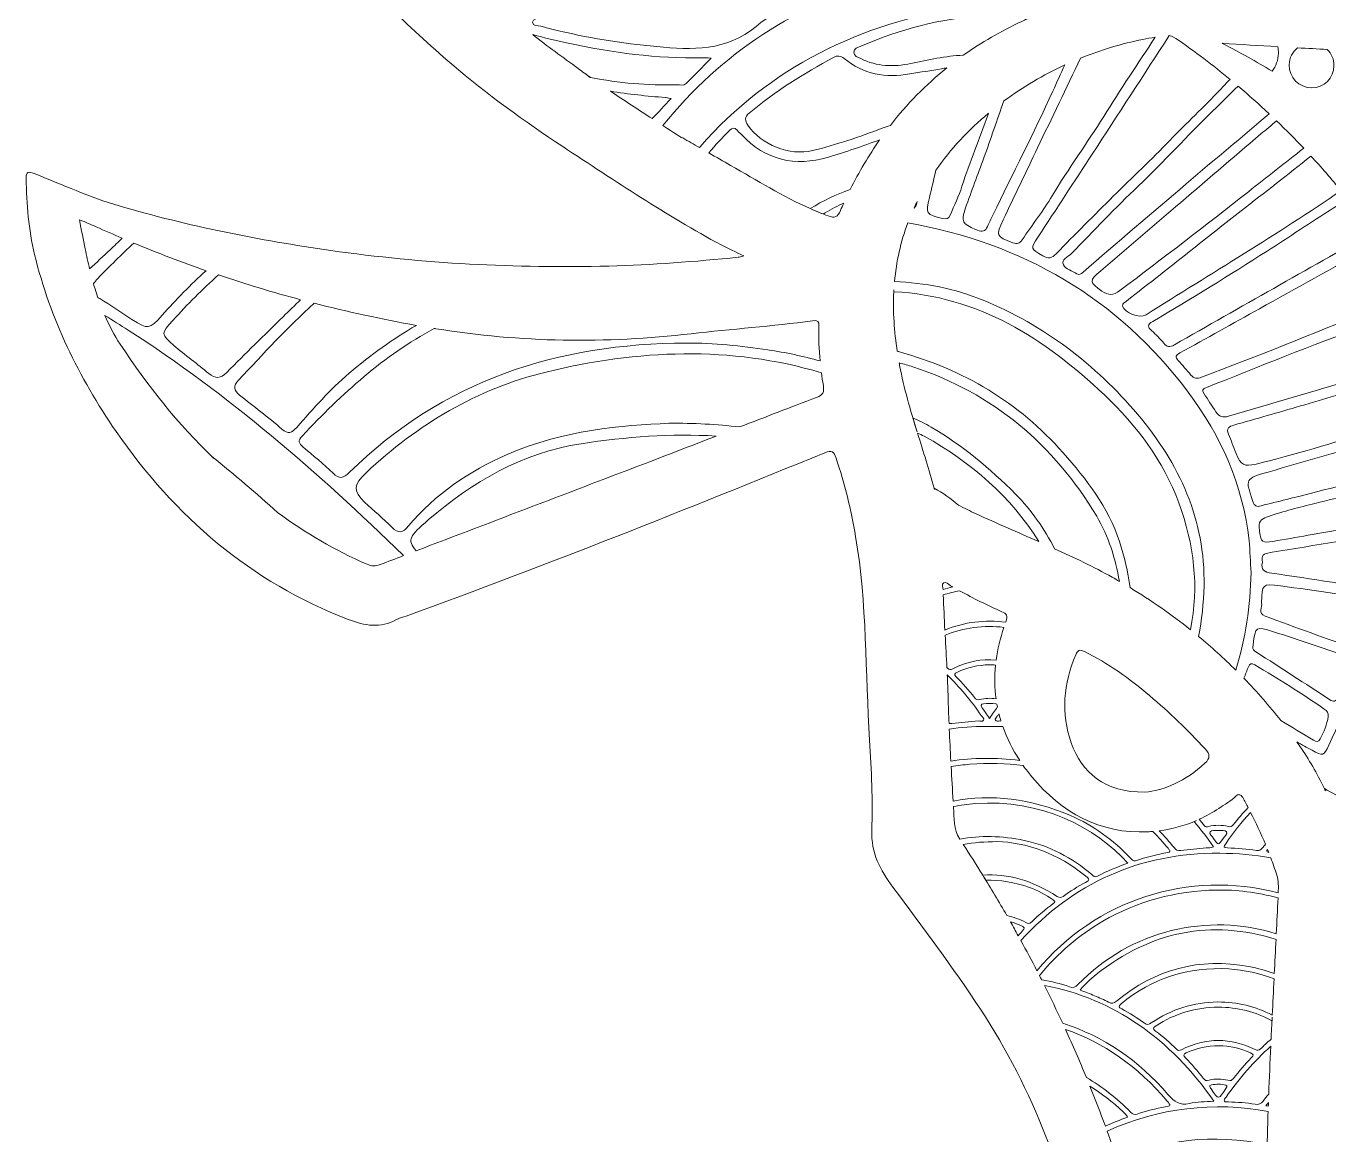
# Model space of a CAD drawing. Extents: x 86 to 1914, y -1775 to -226.
# Drawn here: x 86 to 807, y -1234 to -621 of the extents above; entities that cross this region are included whole.
import ezdxf

# ---------------------------------------------------------------- set-up
doc = ezdxf.new("R2010")
doc.units = 0
doc.header["$MEASUREMENT"] = 0
doc.layers.add('Layer 1', color=7, linetype='Continuous')

# ---------------------------------------------------------------- blocks, each defined once
blk = doc.blocks.new('block 3')
at = {"layer": 'Layer 1', "lineweight": 0}
for points, knots in [([(1909.17, -702.32), (1893.53, -708.4), (1878.2, -715.47), (1862.07, -720.2), (1823.68, -731.4), (1784.54, -739.2), (1744.98, -744.84), (1694.01, -752.11), (1642.77, -754.79), (1591.31, -753.43), (1567.38, -752.78), (1543.5, -751.06), (1519.7, -748.57), (1518.95, -748.5), (1518.23, -748.27), (1516.47, -747.89), (1521.31, -745.56), (1525.28, -743.84), (1529.07, -741.79), (1559.4, -725.46), (1587.96, -706.29), (1616.7, -687.4), (1637.98, -673.37), (1658.69, -658.5), (1678.04, -641.89), (1702.57, -620.8), (1726.08, -598.68), (1745.34, -572.43), (1771.85, -536.26), (1794.13, -497.98), (1805.01, -453.96), (1810.58, -431.4), (1812.48, -408.61), (1807.15, -385.71), (1799.99, -355.07), (1781.2, -333.42), (1754.39, -318.07), (1735.77, -307.39), (1715.33, -301.57), (1694.83, -296.02), (1639.25, -281.02), (1582.52, -273.01), (1525.26, -268.1), (1466.95, -263.11), (1408.48, -261.26), (1350.06, -258.65), (1310.62, -256.91), (1271.23, -254.46), (1231.92, -250.93), (1187.04, -246.9), (1142.64, -240.01), (1098.76, -229.77), (1097.38, -229.46), (1095.97, -229.28), (1094.55, -229.02), (1078.62, -226.14), (1069.68, -233.52), (1069.82, -249.66), (1069.91, -262.09), (1074.97, -273.1), (1080.67, -283.74), (1093.27, -307.24), (1112.11, -324.9), (1133.84, -339.73), (1161.19, -358.37), (1191.36, -371.14), (1222.31, -382.25), (1258.9, -395.4), (1296.14, -406.22), (1334.58, -412.44), (1357.87, -416.21), (1381.45, -418.28), (1404.53, -423.39), (1415.7, -425.87), (1426.68, -428.9), (1436.75, -434.56), (1456.38, -445.58), (1461.8, -464.49), (1451.07, -484.35), (1446.41, -492.94), (1439.97, -500.12), (1433.06, -506.94), (1394.64, -544.94), (1348.21, -569.06), (1297.15, -585.1), (1255.81, -598.08), (1213.48, -605.3), (1170.25, -608.18), (1144.02, -609.94), (1117.76, -611.25), (1091.51, -612.79), (1070.66, -614), (1049.77, -614.35), (1028.92, -615.67), (1019.27, -616.27), (1009.63, -616.49), (1000, -616.47), (990.37, -616.49), (980.73, -616.27), (971.08, -615.67), (950.23, -614.35), (929.34, -614), (908.49, -612.79), (882.24, -611.25), (855.98, -609.94), (829.75, -608.18), (786.52, -605.3), (744.19, -598.08), (702.85, -585.1), (651.79, -569.06), (605.36, -544.94), (566.94, -506.94), (560.03, -500.12), (553.59, -492.94), (548.93, -484.35), (538.2, -464.49), (543.62, -445.58), (563.25, -434.56), (573.32, -428.9), (584.3, -425.87), (595.47, -423.39), (618.55, -418.28), (642.13, -416.21), (665.42, -412.44), (703.86, -406.22), (741.1, -395.4), (777.69, -382.25), (808.64, -371.14), (838.81, -358.37), (866.15, -339.73), (887.89, -324.9), (906.73, -307.24), (919.33, -283.74), (925.03, -273.1), (930.09, -262.09), (930.18, -249.66), (930.32, -233.52), (921.38, -226.14), (905.45, -229.02), (904.03, -229.28), (902.62, -229.46), (901.24, -229.77), (857.36, -240.01), (812.96, -246.9), (768.08, -250.93), (728.77, -254.46), (689.38, -256.91), (649.94, -258.65), (591.52, -261.26), (533.05, -263.11), (474.74, -268.1), (417.48, -273.01), (360.75, -281.02), (305.17, -296.02), (284.67, -301.57), (264.23, -307.39), (245.61, -318.07), (218.8, -333.42), (200.01, -355.07), (192.85, -385.71), (187.52, -408.61), (189.42, -431.4), (194.99, -453.96), (205.87, -497.98), (228.15, -536.26), (254.66, -572.43), (273.92, -598.68), (297.43, -620.8), (321.96, -641.89), (341.31, -658.5), (362.02, -673.37), (383.3, -687.4), (412.04, -706.29), (440.6, -725.46), (470.93, -741.79), (474.72, -743.84), (478.69, -745.56), (483.53, -747.89), (481.77, -748.27), (481.05, -748.5), (480.3, -748.57), (456.5, -751.06), (432.62, -752.78), (408.69, -753.43), (357.23, -754.79), (305.99, -752.11), (255.02, -744.84), (215.46, -739.2), (176.32, -731.4), (137.93, -720.2), (121.79, -715.47), (106.47, -708.4), (90.83, -702.32), (87.69, -701.09), (86.4, -701.07), (86.48, -705.08), (86.69, -719.22), (87.8, -733.29), (91.12, -747.05), (99.71, -782.62), (115.58, -814.95), (136.23, -844.92), (168.79, -892.16), (210.55, -928.09), (264.67, -948.87), (273.9, -952.41), (282.4, -953.96), (291.34, -948.92), (292.97, -948.02), (294.91, -947.66), (296.69, -947), (374.62, -918.81), (451.55, -888.04), (528.24, -856.69), (532.23, -855.06), (533.25, -856.2), (534.44, -859.68), (539.3, -873.81), (542.84, -888.26), (545.3, -902.96), (551.58, -940.29), (550.69, -978.12), (552.97, -1015.72), (553.99, -1032.31), (554.86, -1048.99), (554.24, -1065.56), (553.75, -1078.11), (558.83, -1087.41), (565.88, -1096.91), (582.42, -1119.16), (599.1, -1141.37), (614.38, -1164.49), (643.83, -1209.07), (661.58, -1258.64), (673.71, -1310.35), (687.05, -1367.25), (691.77, -1425.16), (693.42, -1483.42), (694.18, -1510.5), (693.29, -1537.61), (694.51, -1564.72), (696.46, -1608.03), (712.64, -1644.19), (746.14, -1672.33), (776.75, -1698), (809.08, -1721.5), (840.23, -1746.5), (867.46, -1768.37), (898.86, -1775.17), (933.26, -1769.89), (950.95, -1767.19), (968.61, -1764.18), (986.51, -1762.87), (991.03, -1762.55), (995.52, -1762.4), (1000, -1762.4), (1004.48, -1762.4), (1008.97, -1762.55), (1013.49, -1762.87), (1031.39, -1764.18), (1049.05, -1767.19), (1066.74, -1769.89), (1101.14, -1775.17), (1132.54, -1768.37), (1159.77, -1746.5), (1190.92, -1721.5), (1223.25, -1698), (1253.86, -1672.33), (1287.36, -1644.19), (1303.53, -1608.03), (1305.49, -1564.72), (1306.71, -1537.61), (1305.82, -1510.5), (1306.58, -1483.42), (1308.23, -1425.16), (1312.95, -1367.25), (1326.29, -1310.35), (1338.42, -1258.64), (1356.17, -1209.07), (1385.62, -1164.49), (1400.9, -1141.37), (1417.58, -1119.16), (1434.12, -1096.91), (1441.17, -1087.41), (1446.25, -1078.11), (1445.76, -1065.56), (1445.14, -1048.99), (1446.01, -1032.31), (1447.03, -1015.72), (1449.31, -978.12), (1448.42, -940.29), (1454.7, -902.96), (1457.16, -888.26), (1460.7, -873.81), (1465.56, -859.68), (1466.75, -856.2), (1467.77, -855.06), (1471.76, -856.69), (1548.45, -888.04), (1625.38, -918.81), (1703.31, -947), (1705.09, -947.66), (1707.03, -948.02), (1708.66, -948.92), (1717.6, -953.96), (1726.1, -952.41), (1735.33, -948.87), (1789.45, -928.09), (1831.21, -892.16), (1863.77, -844.92), (1884.42, -814.95), (1900.29, -782.62), (1908.88, -747.05), (1912.2, -733.29), (1913.31, -719.22), (1913.52, -705.08), (1913.6, -701.07), (1912.31, -701.09), (1909.17, -702.32)], [0, 0, 0, 0, 1, 1, 1, 2, 2, 2, 3, 3, 3, 4, 4, 4, 5, 5, 5, 6, 6, 6, 7, 7, 7, 8, 8, 8, 9, 9, 9, 10, 10, 10, 11, 11, 11, 12, 12, 12, 13, 13, 13, 14, 14, 14, 15, 15, 15, 16, 16, 16, 17, 17, 17, 18, 18, 18, 19, 19, 19, 20, 20, 20, 21, 21, 21, 22, 22, 22, 23, 23, 23, 24, 24, 24, 25, 25, 25, 26, 26, 26, 27, 27, 27, 28, 28, 28, 29, 29, 29, 30, 30, 30, 31, 31, 31, 32, 32, 32, 33, 33, 33, 34, 34, 34, 35, 35, 35, 36, 36, 36, 37, 37, 37, 38, 38, 38, 39, 39, 39, 40, 40, 40, 41, 41, 41, 42, 42, 42, 43, 43, 43, 44, 44, 44, 45, 45, 45, 46, 46, 46, 47, 47, 47, 48, 48, 48, 49, 49, 49, 50, 50, 50, 51, 51, 51, 52, 52, 52, 53, 53, 53, 54, 54, 54, 55, 55, 55, 56, 56, 56, 57, 57, 57, 58, 58, 58, 59, 59, 59, 60, 60, 60, 61, 61, 61, 62, 62, 62, 63, 63, 63, 64, 64, 64, 65, 65, 65, 66, 66, 66, 67, 67, 67, 68, 68, 68, 69, 69, 69, 70, 70, 70, 71, 71, 71, 72, 72, 72, 73, 73, 73, 74, 74, 74, 75, 75, 75, 76, 76, 76, 77, 77, 77, 78, 78, 78, 79, 79, 79, 80, 80, 80, 81, 81, 81, 82, 82, 82, 83, 83, 83, 84, 84, 84, 85, 85, 85, 86, 86, 86, 87, 87, 87, 88, 88, 88, 89, 89, 89, 90, 90, 90, 91, 91, 91, 92, 92, 92, 93, 93, 93, 94, 94, 94, 95, 95, 95, 96, 96, 96, 97, 97, 97, 98, 98, 98, 99, 99, 99, 100, 100, 100, 101, 101, 101, 102, 102, 102, 103, 103, 103, 104, 104, 104, 105, 105, 105, 106, 106, 106, 106]), ([(458.91, -687.93), (455.83, -686.15), (452.76, -684.37), (449.66, -682.63), (449.66, -682.63), (448.81, -682.32), (448.81, -682.32), (448.81, -682.32), (444.69, -679.69), (438.69, -675.8), (470.86, -635.58), (512.8, -608.85), (562.53, -593.84), (579.36, -588.77), (596.69, -587.77), (614.04, -587.19), (618.9, -589.85), (623.9, -592.3), (629.07, -594.48), (631.86, -595.66), (634.67, -596.74), (637.5, -597.81), (637.99, -598.9), (638.46, -600.01), (638.95, -601.09), (640.44, -604.38), (639.22, -605.85), (635.87, -606.24), (625.63, -607.44), (615.33, -608.35), (605.17, -610.03), (547.84, -619.48), (497.93, -643.29), (459.22, -687.54), (459.11, -687.67), (459.02, -687.8), (458.91, -687.93)], [0, 0, 0, 0, 1, 1, 1, 2, 2, 2, 3, 3, 3, 4, 4, 4, 5, 5, 5, 6, 6, 6, 7, 7, 7, 8, 8, 8, 9, 9, 9, 10, 10, 10, 11, 11, 11, 12, 12, 12, 12]), ([(371.3, -616), (386.64, -611.36), (402.32, -608.62), (418.17, -606.17), (439.56, -602.85), (460.99, -601.86), (480.03, -601.67), (492.36, -601.06), (502.15, -601.75), (511.94, -602.15), (513.16, -602.2), (514.93, -601.8), (515.41, -603.18), (515.99, -604.92), (514.05, -605.56), (512.94, -606.28), (505.36, -611.16), (497.06, -615.13), (490.22, -620.89), (473.76, -634.8), (454.72, -633.89), (435.34, -632.1), (415.76, -630.27), (396.36, -627.19), (377.26, -622.45), (375.23, -621.95), (373.22, -621.4), (371.21, -620.8), (369.49, -620.28), (366.53, -620.86), (366.58, -618.54), (366.62, -616.72), (369.56, -616.52), (371.3, -616)], [0, 0, 0, 0, 1, 1, 1, 2, 2, 2, 3, 3, 3, 4, 4, 4, 5, 5, 5, 6, 6, 6, 7, 7, 7, 8, 8, 8, 9, 9, 9, 10, 10, 10, 11, 11, 11, 11]), ([(637.19, -618.16), (625.55, -623.58), (614.78, -629.83), (604.85, -636.9), (594.97, -637.07), (585.47, -639.66), (575.87, -641.49), (566.26, -643.32), (557.05, -643.23), (548.22, -638.72), (546.59, -637.88), (544.09, -637.48), (544.25, -635.09), (544.38, -633.1), (546.56, -632.59), (548.13, -631.9), (569.98, -622.33), (592.83, -616.63), (616.6, -614.66), (621.56, -614.24), (626.53, -613.93), (631.52, -613.57), (638.57, -613.33), (642.03, -613.57), (642.92, -615.65), (641, -616.45), (639.08, -617.29), (637.19, -618.16)], [0, 0, 0, 0, 1, 1, 1, 2, 2, 2, 3, 3, 3, 4, 4, 4, 5, 5, 5, 6, 6, 6, 7, 7, 7, 8, 8, 8, 9, 9, 9, 9]), ([(391.91, -644.3), (391.93, -644.32), (391.97, -644.36), (392, -644.41), (391.95, -644.34), (391.9, -644.3), (391.84, -644.25), (387.58, -641.11), (383.32, -637.96), (379, -634.84), (374.82, -631.83), (370.72, -628.69), (366.69, -625.48), (373.13, -627.28), (379.66, -628.76), (386.2, -630.18), (410.68, -635.45), (435.39, -638.81), (460.5, -638.23), (461.72, -638.19), (462.95, -638.35), (465.44, -638.5), (460.29, -643.7), (455.97, -648.16), (451.55, -652.48), (450.13, -653.87), (448.18, -653.15), (446.43, -653.2), (430.19, -653.75), (414.31, -652.17), (398.68, -649.25), (396.41, -647.6), (394.18, -645.95), (391.91, -644.3)], [0, 0, 0, 0, 1, 1, 1, 2, 2, 2, 3, 3, 3, 4, 4, 4, 5, 5, 5, 6, 6, 6, 7, 7, 7, 8, 8, 8, 9, 9, 9, 10, 10, 10, 11, 11, 11, 11]), ([(704.1, -628.16), (706.4, -627.71), (708.7, -627.29), (711.02, -626.91), (701.41, -641.45), (691.75, -655.96), (682.52, -670.74), (673.27, -685.5), (663.05, -699.6), (654.07, -714.54), (649, -722.97), (642.91, -730.79), (637.38, -738.95), (635.98, -741), (634.64, -741.43), (632.26, -740.54), (622.89, -736.97), (622.71, -736.83), (626.95, -727.81), (633.22, -714.52), (639.61, -701.29), (645.95, -688.03), (653.86, -671.52), (661.76, -655), (669.7, -638.5), (680.96, -633.95), (692.53, -630.45), (704.1, -628.16)], [0, 0, 0, 0, 1, 1, 1, 2, 2, 2, 3, 3, 3, 4, 4, 4, 5, 5, 5, 6, 6, 6, 7, 7, 7, 8, 8, 8, 9, 9, 9, 9]), ([(722.39, -627.53), (732.96, -634.84), (742.94, -642.43), (752.38, -650.21), (750.53, -652.12), (748.7, -654), (746.91, -655.92), (737.91, -665.57), (728.19, -674.44), (719.09, -683.95), (708.98, -694.54), (698.21, -704.53), (687.82, -714.85), (677.21, -725.38), (666.62, -735.95), (656.2, -746.67), (653.8, -749.12), (652.01, -749.64), (648.89, -747.83), (641.96, -743.82), (641.84, -744.01), (646.2, -737.33), (656.18, -722.07), (666.22, -706.82), (676.18, -691.55), (690.39, -669.72), (704.55, -647.89), (718.73, -626.04), (719.04, -626.1), (720.76, -626.41), (722.39, -627.53)], [0, 0, 0, 0, 1, 1, 1, 2, 2, 2, 3, 3, 3, 4, 4, 4, 5, 5, 5, 6, 6, 6, 7, 7, 7, 8, 8, 8, 9, 9, 9, 10, 10, 10, 10]), ([(748.1, -630.27), (758.33, -630.94), (768.57, -631.57), (778.8, -632.17), (779.03, -633.35), (779.16, -634.57), (779.14, -635.82), (779.09, -639.57), (777.78, -643), (775.64, -645.7), (766.96, -640.39), (757.97, -635.34), (748.66, -630.61), (748.37, -630.47), (748.1, -630.29), (747.98, -630.21), (748.01, -630.21), (748.05, -630.23), (748.1, -630.27)], [0, 0, 0, 0, 1, 1, 1, 2, 2, 2, 3, 3, 3, 4, 4, 4, 5, 5, 5, 6, 6, 6, 6]), ([(789.77, -632.77), (795.24, -633.08), (800.7, -633.39), (806.18, -633.66), (808.52, -635.92), (809.93, -639.1), (809.88, -642.69), (809.79, -649.41), (804.27, -654.89), (797.64, -654.89), (790.57, -654.89), (784.93, -649.12), (785.09, -642.11), (785.2, -638.25), (786.98, -634.93), (789.77, -632.77)], [0, 0, 0, 0, 1, 1, 1, 2, 2, 2, 3, 3, 3, 4, 4, 4, 5, 5, 5, 5]), ([(564.49, -675.67), (563, -676.14), (561.51, -676.67), (560.03, -677.23), (547.37, -682), (534.57, -686.42), (521.41, -689.61), (508.92, -692.66), (492.83, -686.26), (485.69, -675.63), (483.98, -673.13), (483.86, -671.05), (486.38, -668.92), (500.76, -656.85), (516.62, -647.02), (533.07, -638.06), (535.11, -636.96), (536.98, -637.12), (538.87, -638.66), (549.58, -647.44), (561.88, -649.54), (575.24, -647.22), (581.1, -646.19), (587.02, -645.43), (592.86, -644.3), (593.82, -644.12), (594.77, -643.98), (595.73, -643.85), (584.05, -653.24), (573.64, -663.87), (564.49, -675.67)], [0, 0, 0, 0, 1, 1, 1, 2, 2, 2, 3, 3, 3, 4, 4, 4, 5, 5, 5, 6, 6, 6, 7, 7, 7, 8, 8, 8, 9, 9, 9, 10, 10, 10, 10]), ([(398.5, -649.21), (397.64, -648.62), (396.86, -648.07), (396.14, -647.53), (396.86, -648.05), (397.66, -648.62), (398.51, -649.21), (398.51, -649.21), (398.51, -649.21), (398.5, -649.21)], [0, 0, 0, 0, 1, 1, 1, 2, 2, 2, 3, 3, 3, 3]), ([(660.96, -642.27), (658.77, -647.08), (656.58, -651.9), (654.38, -656.72), (643.94, -679.86), (632.14, -702.34), (621.27, -725.26), (620.28, -727.36), (619.23, -729.43), (618.26, -731.51), (616.96, -734.3), (615.36, -734.85), (612.79, -733.58), (612.41, -733.42), (612.01, -733.33), (611.63, -733.16), (604.21, -730.19), (603.47, -728.9), (606.08, -721.34), (609.31, -712.04), (612.92, -702.88), (616.25, -693.62), (620.01, -683.17), (623.49, -672.6), (627.29, -662.18), (637.79, -654.42), (649.14, -647.73), (660.96, -642.27)], [0, 0, 0, 0, 1, 1, 1, 2, 2, 2, 3, 3, 3, 4, 4, 4, 5, 5, 5, 6, 6, 6, 7, 7, 7, 8, 8, 8, 9, 9, 9, 9]), ([(769.59, -672.93), (755.94, -684.81), (741.85, -696.14), (728.19, -708), (709.23, -724.44), (689.77, -740.32), (671.01, -756.99), (669.92, -757.95), (668.92, -758.46), (667.73, -757.77), (665.12, -756.26), (661.53, -755.14), (660.31, -752.84), (658.7, -749.77), (662.92, -748.39), (664.72, -746.54), (676.9, -733.94), (689.03, -721.23), (701.72, -709.14), (715.83, -695.69), (728.97, -681.29), (742.92, -667.67), (747.58, -663.1), (752.2, -658.52), (756.84, -653.93), (762.75, -658.95), (768.46, -664.03), (773.96, -669.2), (772.51, -670.45), (771.04, -671.68), (769.59, -672.93)], [0, 0, 0, 0, 1, 1, 1, 2, 2, 2, 3, 3, 3, 4, 4, 4, 5, 5, 5, 6, 6, 6, 7, 7, 7, 8, 8, 8, 9, 9, 9, 10, 10, 10, 10]), ([(409.66, -656.78), (419.69, -658.35), (429.81, -659.53), (440.03, -660.24), (440.65, -660.29), (441.27, -660.44), (443.24, -660.75), (439.51, -664.75), (436.1, -668.42), (432.78, -671.95), (425.6, -667.29), (417.08, -661.71), (409.66, -656.78)], [0, 0, 0, 0, 1, 1, 1, 2, 2, 2, 3, 3, 3, 4, 4, 4, 4]), ([(618.77, -668.92), (618.7, -669.16), (618.61, -669.38), (618.54, -669.59), (614.09, -683.01), (608.26, -695.87), (604.09, -709.37), (602.4, -714.83), (599.72, -719.96), (597.61, -725.29), (596.76, -727.45), (595.46, -727.71), (593.42, -727.2), (584.27, -724.99), (583.87, -724.5), (586.06, -715.56), (587.3, -710.52), (588.51, -705.48), (589.71, -700.44), (597.85, -688.74), (607.71, -678.19), (618.77, -668.92)], [0, 0, 0, 0, 1, 1, 1, 2, 2, 2, 3, 3, 3, 4, 4, 4, 5, 5, 5, 6, 6, 6, 7, 7, 7, 7]), ([(542.29, -711.15), (534.54, -713.73), (527.23, -717.37), (520.16, -721.68), (504.86, -714.93), (490.69, -706.01), (476.15, -697.79), (472.13, -695.52), (468.12, -693.18), (464.09, -690.88), (467.7, -686.62), (471.49, -682.47), (475.48, -678.48), (477.09, -676.85), (478.2, -676.56), (479.72, -678.35), (480.45, -679.2), (481.37, -679.89), (482.14, -680.73), (495.53, -695.05), (511.62, -698.66), (530.22, -693.22), (539.81, -690.41), (549.2, -687.07), (558.58, -683.7), (552.56, -692.29), (547.15, -701.45), (542.29, -711.15)], [0, 0, 0, 0, 1, 1, 1, 2, 2, 2, 3, 3, 3, 4, 4, 4, 5, 5, 5, 6, 6, 6, 7, 7, 7, 8, 8, 8, 9, 9, 9, 9]), ([(762.55, -712.35), (739.07, -730.86), (715.32, -749.03), (691.46, -767.05), (687.83, -769.79), (685.04, -769.72), (681.54, -767.27), (674.49, -762.34), (674.33, -761.66), (680.87, -756.06), (694.63, -744.26), (708.47, -732.55), (722.27, -720.76), (737.99, -707.33), (753.65, -693.8), (769.44, -680.42), (772.31, -677.97), (775.23, -675.58), (778.15, -673.18), (783.35, -678.19), (788.34, -683.25), (793.14, -688.32), (782.93, -696.32), (772.72, -704.32), (762.55, -712.35)], [0, 0, 0, 0, 1, 1, 1, 2, 2, 2, 3, 3, 3, 4, 4, 4, 5, 5, 5, 6, 6, 6, 7, 7, 7, 8, 8, 8, 8]), ([(705.91, -780.41), (702.41, -782.64), (693.89, -779.49), (692.97, -775.59), (692.58, -773.99), (694.18, -773.58), (695.07, -772.89), (707.47, -763.12), (719.96, -753.45), (732.33, -743.61), (741.03, -736.68), (749.7, -729.7), (758.47, -722.9), (771.42, -712.89), (784.47, -702.97), (797.15, -692.64), (802.97, -698.95), (808.52, -705.31), (813.76, -711.68), (778.64, -735.9), (741.96, -757.64), (705.91, -780.41)], [0, 0, 0, 0, 1, 1, 1, 2, 2, 2, 3, 3, 3, 4, 4, 4, 5, 5, 5, 6, 6, 6, 7, 7, 7, 7]), ([(536.89, -722.66), (535.22, -726.49), (533.95, -727.07), (530.11, -725.71), (526.82, -724.53), (523.61, -723.2), (520.44, -721.81), (522.74, -722.81), (525.06, -723.77), (527.41, -724.66), (527.77, -724.44), (528.13, -724.22), (528.48, -724.01), (531.83, -721.94), (535.24, -720.2), (538.7, -718.71), (538.11, -720.04), (537.47, -721.32), (536.89, -722.66)], [0, 0, 0, 0, 1, 1, 1, 2, 2, 2, 3, 3, 3, 4, 4, 4, 5, 5, 5, 6, 6, 6, 6]), ([(577.65, -721.36), (578.19, -720.16), (578.74, -718.98), (579.34, -717.82), (579.26, -718.08), (579.21, -718.31), (579.16, -718.57), (578.81, -719.94), (578.3, -720.8), (577.65, -721.36)], [0, 0, 0, 0, 1, 1, 1, 2, 2, 2, 3, 3, 3, 3]), ([(721.58, -797.02), (718.98, -798.49), (717.55, -798.31), (715.74, -796.1), (713.74, -793.67), (711.48, -791.4), (709.14, -789.32), (706.69, -787.12), (706.53, -785.89), (709.7, -784.04), (731.11, -771.67), (752, -758.44), (772.87, -745.18), (785.14, -737.39), (797.15, -729.19), (809.44, -721.45), (812.14, -719.75), (814.83, -718.02), (817.49, -716.26), (822.44, -722.43), (827.14, -728.58), (831.58, -734.72), (794.86, -755.39), (758.18, -776.15), (721.58, -797.02)], [0, 0, 0, 0, 1, 1, 1, 2, 2, 2, 3, 3, 3, 4, 4, 4, 5, 5, 5, 6, 6, 6, 7, 7, 7, 8, 8, 8, 8]), ([(119.09, -743.95), (118.06, -738.87), (117.08, -733.78), (115.9, -727.83), (119.47, -729.34), (122.36, -730.46), (125.17, -731.73), (129.95, -733.91), (134.78, -735.99), (139.6, -738.06), (137.37, -740.14), (135.14, -742.26), (132.93, -744.4), (129.19, -747.99), (125.37, -751.49), (121.56, -755.03), (120.67, -751.37), (119.85, -747.67), (119.09, -743.95)], [0, 0, 0, 0, 1, 1, 1, 2, 2, 2, 3, 3, 3, 4, 4, 4, 5, 5, 5, 6, 6, 6, 6]), ([(701.22, -835.42), (677.81, -807.75), (649.6, -786.18), (615.78, -772.36), (600.01, -765.91), (583.63, -762.73), (566.81, -762.03), (567.82, -751.04), (570.16, -740.2), (574.21, -729.54), (637.43, -740.96), (690.05, -770.86), (729.23, -823.13), (747.45, -847.46), (759.6, -874.68), (762.9, -905.28), (763.51, -911.16), (763.62, -917.09), (763.99, -922.98), (763.73, -941.4), (760.9, -959.35), (755.57, -976.9), (748.99, -970.39), (742.12, -964.17), (735.01, -958.28), (736.72, -949.11), (737.8, -939.9), (738, -930.45), (738.78, -893.61), (724.28, -862.69), (701.22, -835.42)], [0, 0, 0, 0, 1, 1, 1, 2, 2, 2, 3, 3, 3, 4, 4, 4, 5, 5, 5, 6, 6, 6, 7, 7, 7, 8, 8, 8, 9, 9, 9, 10, 10, 10, 10]), ([(126.11, -770.86), (125.24, -768.32), (124.44, -765.74), (123.7, -763.15), (124.28, -762.25), (125.06, -761.28), (126.07, -760.25), (132.58, -753.6), (139.2, -747.09), (145.96, -740.74), (159.2, -746.24), (172.56, -751.33), (186.03, -756.03), (177.53, -763.71), (169.37, -771.91), (161.63, -780.63), (154.39, -788.75), (154.05, -788.59), (144.91, -782.95), (138.91, -779.27), (133.22, -775.03), (127.13, -771.49), (126.76, -771.27), (126.44, -771.06), (126.11, -770.86)], [0, 0, 0, 0, 1, 1, 1, 2, 2, 2, 3, 3, 3, 4, 4, 4, 5, 5, 5, 6, 6, 6, 7, 7, 7, 8, 8, 8, 8]), ([(835.31, -747.76), (834.33, -755.68), (833.14, -764.66), (832.12, -773.65), (831.83, -776.12), (830.82, -777.53), (828.48, -778.49), (798.04, -791.06), (767.47, -803.29), (736.66, -814.93), (734.25, -815.84), (732.42, -815.64), (730.77, -813.74), (728.43, -811.05), (726.18, -808.28), (723.73, -805.69), (721.79, -803.62), (722.48, -802.71), (724.69, -801.5), (739.38, -793.43), (753.98, -785.22), (768.61, -777.08), (788.99, -765.73), (809.37, -754.39), (829.8, -743.12), (831.42, -742.21), (833.28, -740.09), (834.86, -741.18), (836.35, -742.21), (835.02, -744.78), (835.31, -747.76)], [0, 0, 0, 0, 1, 1, 1, 2, 2, 2, 3, 3, 3, 4, 4, 4, 5, 5, 5, 6, 6, 6, 7, 7, 7, 8, 8, 8, 9, 9, 9, 10, 10, 10, 10]), ([(238.25, -772.07), (235.02, -775.17), (231.82, -778.33), (228.62, -781.46), (218.22, -791.73), (207.66, -801.84), (197.4, -812.27), (193.98, -815.75), (191.17, -815.95), (187.5, -812.89), (181.14, -807.61), (174.41, -802.73), (168.16, -797.33), (160.99, -791.13), (160.94, -790.77), (167.61, -783.48), (175.64, -774.7), (184.02, -766.27), (192.82, -758.37), (207.81, -763.42), (222.97, -767.99), (238.25, -772.07)], [0, 0, 0, 0, 1, 1, 1, 2, 2, 2, 3, 3, 3, 4, 4, 4, 5, 5, 5, 6, 6, 6, 7, 7, 7, 7]), ([(568.3, -800.61), (566.59, -789.55), (565.88, -778.56), (566.41, -767.68), (566.43, -767.32), (566.45, -766.96), (566.48, -766.6), (566.45, -766.96), (566.43, -767.32), (566.43, -767.68), (612.92, -769.99), (649.83, -793.38), (682.92, -824.76), (700.73, -841.66), (715.45, -861.02), (724.02, -884.32), (732.49, -907.35), (735.41, -930.76), (730.46, -954.56), (719.8, -946.06), (708.61, -938.28), (697.1, -931.3), (695.94, -922.69), (693.96, -914.19), (691.22, -905.77), (685.02, -886.72), (673.04, -871.49), (660.08, -856.75), (635.45, -828.75), (604.83, -810.64), (569.09, -800.79), (568.84, -800.72), (568.57, -800.67), (568.3, -800.61)], [0, 0, 0, 0, 1, 1, 1, 2, 2, 2, 3, 3, 3, 4, 4, 4, 5, 5, 5, 6, 6, 6, 7, 7, 7, 8, 8, 8, 9, 9, 9, 10, 10, 10, 11, 11, 11, 11]), ([(302.29, -786.27), (289.45, -793.76), (277.07, -802.57), (265.12, -812.74), (254.5, -821.77), (245.38, -832.27), (236.17, -842.66), (233.37, -845.79), (231.45, -846.65), (227.9, -843.58), (220.32, -837.09), (212.41, -830.98), (204.55, -824.83), (201.08, -822.13), (200.9, -819.87), (204, -816.53), (217.56, -802.01), (231.07, -787.41), (245.74, -774.03), (264.4, -778.82), (283.25, -782.9), (302.29, -786.27)], [0, 0, 0, 0, 1, 1, 1, 2, 2, 2, 3, 3, 3, 4, 4, 4, 5, 5, 5, 6, 6, 6, 7, 7, 7, 7]), ([(282.22, -918.59), (279.61, -919.59), (277.51, -919.5), (275.02, -918.41), (257.29, -910.69), (240.92, -900.99), (225.58, -889.78), (213.72, -879.06), (201.59, -868.75), (189.19, -858.81), (189.53, -859.16), (189.86, -859.5), (190.2, -859.83), (170.48, -840.81), (153.52, -819.54), (138.49, -796.68), (135.14, -791.58), (132.37, -786.27), (129.99, -780.81), (134.31, -783.44), (138.58, -786.11), (142.86, -788.84), (198.49, -824.53), (248.01, -867.64), (295.26, -913.6), (290.92, -915.27), (286.57, -916.92), (282.22, -918.59)], [0, 0, 0, 0, 1, 1, 1, 2, 2, 2, 3, 3, 3, 4, 4, 4, 5, 5, 5, 6, 6, 6, 7, 7, 7, 8, 8, 8, 9, 9, 9, 9]), ([(313.1, -788.12), (359.91, -795.73), (407.13, -796.37), (454.34, -790.86), (476.7, -788.26), (499.18, -786.85), (521.48, -783.71), (524.34, -783.31), (525.05, -784.08), (524.94, -786.85), (524.73, -793.25), (525, -799.61), (525.63, -805.96), (516.28, -803.31), (506.65, -801.3), (496.77, -799.79), (481.81, -797.51), (466.81, -796.02), (451.77, -796.04), (380.47, -796.3), (316.89, -816.68), (265.16, -867.68), (261.97, -870.82), (259.7, -871.47), (256.2, -868.06), (251, -862.96), (245.34, -858.3), (239.74, -853.63), (237.22, -851.52), (236.57, -850.13), (239.23, -847.32), (261.02, -824.22), (284.18, -802.95), (312.23, -787.97), (312.52, -788.03), (312.81, -788.06), (313.1, -788.12)], [0, 0, 0, 0, 1, 1, 1, 2, 2, 2, 3, 3, 3, 4, 4, 4, 5, 5, 5, 6, 6, 6, 7, 7, 7, 8, 8, 8, 9, 9, 9, 10, 10, 10, 11, 11, 11, 12, 12, 12, 12]), ([(744.57, -834.06), (742.34, -830.78), (740.27, -827.35), (737.99, -824.11), (736.57, -822.08), (737.4, -821.32), (739.31, -820.59), (768.52, -809.28), (797.31, -796.93), (827.01, -786.92), (832.3, -785.14), (832.38, -785.31), (832.67, -790.95), (832.81, -793.83), (832.99, -796.71), (833.16, -799.6), (833.99, -812.12), (834.01, -812.16), (821.95, -815.73), (798.51, -822.66), (775.03, -829.46), (751.62, -836.47), (748.36, -837.45), (746.29, -836.6), (744.57, -834.06)], [0, 0, 0, 0, 1, 1, 1, 2, 2, 2, 3, 3, 3, 4, 4, 4, 5, 5, 5, 6, 6, 6, 7, 7, 7, 8, 8, 8, 8]), ([(523.66, -826.09), (509.46, -831.49), (495.3, -836.96), (481.14, -842.44), (468.74, -840.97), (455.75, -840.28), (441.99, -840.43), (416.36, -841.39), (383.39, -844.16), (352.44, -857.69), (331.46, -866.86), (312.86, -879.61), (297.94, -897.2), (294.68, -901.02), (292.46, -901.64), (288.77, -897.87), (284.02, -892.99), (278.58, -888.82), (273.7, -884.05), (267.14, -877.61), (267.28, -874.51), (274.48, -867.77), (303.05, -840.99), (335.67, -821.39), (374.02, -812.09), (424.9, -799.74), (475.79, -797.46), (526.38, -812.45), (526.68, -814.83), (527.03, -817.16), (527.43, -819.52), (528.04, -823.24), (527.17, -824.74), (523.66, -826.09)], [0, 0, 0, 0, 1, 1, 1, 2, 2, 2, 3, 3, 3, 4, 4, 4, 5, 5, 5, 6, 6, 6, 7, 7, 7, 8, 8, 8, 9, 9, 9, 10, 10, 10, 11, 11, 11, 11]), ([(569.38, -807.07), (571.98, -807.66), (574.5, -808.39), (577, -809.21), (621.37, -823.86), (654.89, -852.1), (678.66, -891.85), (685.3, -902.94), (688.92, -915.22), (691.21, -927.84), (689.88, -927.08), (688.58, -926.3), (687.24, -925.55), (676.85, -919.79), (666.17, -914.67), (655.38, -909.78), (649.67, -898.81), (642.71, -888.6), (633.71, -879.57), (619.57, -865.41), (604.38, -852.61), (587.04, -842.53), (583.82, -840.66), (580.53, -838.87), (577.03, -837.63), (577.78, -840.16), (578.55, -842.69), (579.33, -845.22), (575.6, -833.13), (572.03, -821), (569.64, -808.53), (569.55, -808.04), (569.47, -807.56), (569.38, -807.07)], [0, 0, 0, 0, 1, 1, 1, 2, 2, 2, 3, 3, 3, 4, 4, 4, 5, 5, 5, 6, 6, 6, 7, 7, 7, 8, 8, 8, 9, 9, 9, 10, 10, 10, 11, 11, 11, 11]), ([(830.91, -844.42), (809.69, -851.12), (788.46, -857.85), (766.8, -862.98), (760.03, -864.6), (758.46, -863.53), (755.77, -857.07), (754.29, -853.54), (753.03, -849.89), (751.53, -846.36), (750.19, -843.22), (751.86, -842.19), (754.47, -841.44), (766.74, -837.93), (779.03, -834.43), (791.29, -830.84), (804.35, -827.01), (817.38, -823.15), (830.38, -819.18), (833.05, -818.36), (834.35, -818.43), (834.59, -821.72), (834.93, -826.5), (835.77, -831.25), (836.13, -834.03), (836.69, -842.02), (836.4, -842.68), (830.91, -844.42)], [0, 0, 0, 0, 1, 1, 1, 2, 2, 2, 3, 3, 3, 4, 4, 4, 5, 5, 5, 6, 6, 6, 7, 7, 7, 8, 8, 8, 9, 9, 9, 9]), ([(431.4, -861.64), (388.32, -878.12), (345.21, -894.51), (302.13, -910.99), (296.87, -904.76), (298.76, -902.56), (308.91, -893.86), (333.46, -872.81), (360.58, -856.71), (393.38, -851.7), (418.33, -847.92), (443.26, -845.99), (468.12, -847.48), (455.88, -852.21), (443.66, -856.94), (431.4, -861.64)], [0, 0, 0, 0, 1, 1, 1, 2, 2, 2, 3, 3, 3, 4, 4, 4, 5, 5, 5, 5]), ([(588.67, -876.35), (585.91, -866.12), (582.67, -856.03), (579.54, -845.91), (580.81, -846.39), (582.04, -846.92), (583.22, -847.57), (609.54, -862.17), (631.19, -881.06), (646.59, -905.83), (635.02, -900.73), (623.4, -895.75), (611.9, -890.45), (608.62, -888.95), (605.39, -887.31), (602.18, -885.66), (598.07, -882.07), (593.59, -878.94), (588.69, -876.35), (588.75, -876.6), (588.82, -876.85), (588.89, -877.11), (588.82, -876.85), (588.75, -876.6), (588.67, -876.35)], [0, 0, 0, 0, 1, 1, 1, 2, 2, 2, 3, 3, 3, 4, 4, 4, 5, 5, 5, 6, 6, 6, 7, 7, 7, 8, 8, 8, 8]), ([(839.99, -852.05), (840.7, -856.36), (841.73, -860.64), (842.64, -864.94), (843.11, -867.91), (840.75, -867.97), (838.99, -868.42), (820.52, -873.17), (802.04, -877.89), (783.57, -882.58), (778.91, -883.76), (774.21, -884.74), (769.59, -886.08), (767.09, -886.81), (765.93, -886.26), (765.06, -883.72), (760.7, -871.12), (760.63, -871.09), (773.49, -867.37), (794.17, -861.39), (814.9, -855.51), (835.57, -849.47), (838.31, -848.68), (839.5, -849.13), (839.99, -852.05)], [0, 0, 0, 0, 1, 1, 1, 2, 2, 2, 3, 3, 3, 4, 4, 4, 5, 5, 5, 6, 6, 6, 7, 7, 7, 8, 8, 8, 8]), ([(805.16, -1043.75), (801.34, -1035.59), (796.93, -1027.72), (791.85, -1020.25), (791.02, -1019.02), (790.13, -1017.81), (789.26, -1016.59), (792.09, -1018.15), (794.9, -1019.75), (797.73, -1021.27), (803.66, -1024.44), (804.31, -1024.55), (807.03, -1018.39), (816.37, -997.17), (828.22, -977.39), (840.72, -957.95), (860.3, -927.51), (878.97, -896.49), (899.23, -866.45), (902.65, -876.89), (904.87, -885.07), (906.17, -890.29), (890.83, -914.71), (877.36, -940.22), (864.05, -965.86), (851.78, -989.5), (838.54, -1012.66), (827.54, -1036.97), (825.79, -1040.81), (823.18, -1044.28), (821.04, -1047.96), (820.08, -1049.64), (819.18, -1050.31), (817.15, -1049.21), (812.98, -1046.92), (808.75, -1044.71), (804.56, -1042.46), (804.76, -1042.9), (804.96, -1043.32), (805.16, -1043.75)], [0, 0, 0, 0, 1, 1, 1, 2, 2, 2, 3, 3, 3, 4, 4, 4, 5, 5, 5, 6, 6, 6, 7, 7, 7, 8, 8, 8, 9, 9, 9, 10, 10, 10, 11, 11, 11, 12, 12, 12, 13, 13, 13, 13]), ([(773.63, -891.9), (782.04, -888.98), (790.73, -886.9), (799.36, -884.72), (813.32, -881.2), (827.34, -877.87), (841.26, -874.24), (844.65, -873.35), (846.37, -874.26), (847.43, -877.43), (848.55, -880.81), (849.78, -884.16), (851.12, -887.46), (852.52, -890.9), (851.38, -892.36), (847.82, -892.99), (830.4, -896.02), (812.99, -899.23), (795.59, -902.35), (789.12, -903.51), (782.62, -904.61), (776.15, -905.75), (770.44, -906.77), (769.43, -906.04), (768.75, -900.33), (768.65, -899.52), (768.61, -898.68), (768.54, -897.87), (768.08, -894.04), (770.84, -892.88), (773.63, -891.9)], [0, 0, 0, 0, 1, 1, 1, 2, 2, 2, 3, 3, 3, 4, 4, 4, 5, 5, 5, 6, 6, 6, 7, 7, 7, 8, 8, 8, 9, 9, 9, 10, 10, 10, 10]), ([(842.19, -933.51), (819.96, -930), (797.71, -926.53), (775.44, -923.29), (771.38, -922.71), (769.24, -921.44), (770.31, -917.32), (769.35, -913.42), (771.17, -912.46), (774.54, -911.92), (799.6, -907.88), (824.62, -903.6), (849.66, -899.39), (856.8, -898.18), (861.26, -900.7), (864.12, -907.44), (864.58, -908.51), (864.38, -909.29), (863.85, -910.11), (859.43, -916.89), (855.51, -923.99), (850.47, -930.36), (848.28, -933.11), (845.72, -934.08), (842.19, -933.51)], [0, 0, 0, 0, 1, 1, 1, 2, 2, 2, 3, 3, 3, 4, 4, 4, 5, 5, 5, 6, 6, 6, 7, 7, 7, 8, 8, 8, 8]), ([(594.11, -928.67), (595.33, -927.95), (596.4, -929.38), (597.43, -930), (597.94, -930.3), (598.47, -930.59), (598.99, -930.88), (597.2, -931.3), (595.4, -931.77), (593.64, -932.32), (593.5, -931.07), (592.68, -929.51), (594.11, -928.67)], [0, 0, 0, 0, 1, 1, 1, 2, 2, 2, 3, 3, 3, 4, 4, 4, 4]), ([(822.71, -965.19), (805.58, -959.69), (788.81, -953.2), (771.87, -947.11), (767.29, -945.46), (770.68, -941.89), (769.73, -939.73), (770.2, -929.2), (770.22, -929.09), (780.25, -930.38), (800.27, -932.93), (820.25, -935.87), (840.17, -939.06), (844.14, -939.7), (844.13, -940.98), (842.29, -943.92), (838.16, -950.57), (834.24, -957.36), (829.17, -963.38), (827.37, -965.51), (825.54, -966.09), (822.71, -965.19)], [0, 0, 0, 0, 1, 1, 1, 2, 2, 2, 3, 3, 3, 4, 4, 4, 5, 5, 5, 6, 6, 6, 7, 7, 7, 7]), ([(593.79, -935.34), (596.72, -934.4), (599.73, -933.66), (602.82, -933.02), (610.45, -937.25), (618.28, -941.06), (626.24, -944.59), (628.91, -945.77), (629.63, -946.86), (628.49, -949.9), (628.42, -950.1), (628.36, -950.28), (628.29, -950.48), (617, -948.89), (605.43, -950.3), (594.66, -954.76), (594.31, -948.29), (594.01, -941.82), (593.79, -935.34)], [0, 0, 0, 0, 1, 1, 1, 2, 2, 2, 3, 3, 3, 4, 4, 4, 5, 5, 5, 6, 6, 6, 6]), ([(594.8, -957.59), (604.87, -953.37), (616.29, -951.92), (627.33, -953.28), (625.26, -959.37), (623.81, -965.39), (623.02, -971.32), (615, -970.59), (607.01, -972.21), (599.01, -976.18), (597.85, -976.76), (597.07, -976.77), (596.09, -975.83), (595.98, -975.72), (595.87, -975.61), (595.76, -975.52), (595.47, -969.54), (595.15, -963.57), (594.8, -957.59)], [0, 0, 0, 0, 1, 1, 1, 2, 2, 2, 3, 3, 3, 4, 4, 4, 5, 5, 5, 6, 6, 6, 6]), ([(776.46, -955.72), (791.11, -960.37), (805.65, -965.32), (820.17, -970.37), (823.69, -971.61), (824.05, -972.97), (822.13, -975.89), (818.69, -981.18), (815.37, -986.55), (812.14, -991.99), (810.85, -994.16), (809.79, -994.78), (807.39, -993.2), (793.97, -984.35), (780.47, -975.69), (766.98, -966.95), (765.82, -966.19), (764.6, -965.46), (765.04, -963.86), (765.09, -963.45), (765.13, -963.18), (765.16, -962.9), (766.43, -952.55), (766.43, -952.57), (776.46, -955.72)], [0, 0, 0, 0, 1, 1, 1, 2, 2, 2, 3, 3, 3, 4, 4, 4, 5, 5, 5, 6, 6, 6, 7, 7, 7, 8, 8, 8, 8]), ([(738.67, -1020.52), (741.45, -1023.52), (741.5, -1025.6), (738.51, -1028.38), (727.89, -1038.24), (715.47, -1043.7), (705.29, -1044.37), (682.79, -1044.71), (670.28, -1033.45), (664.54, -1017.12), (658.81, -1000.85), (660.15, -984.41), (667.09, -968.49), (668.22, -965.9), (668.96, -965.22), (671.84, -966.66), (684.99, -973.15), (696.7, -981.52), (707.91, -990.97), (718.84, -1000.18), (728.99, -1010.04), (738.67, -1020.52)], [0, 0, 0, 0, 1, 1, 1, 2, 2, 2, 3, 3, 3, 4, 4, 4, 5, 5, 5, 6, 6, 6, 7, 7, 7, 7]), ([(596.43, -991.88), (596.33, -987.76), (596.13, -983.66), (595.95, -979.55), (602.82, -986.29), (609.09, -993.78), (614.78, -1002.03), (615.35, -1002.83), (616.54, -1003.63), (616, -1004.61), (615.47, -1005.53), (614.13, -1004.95), (613.15, -1005.04), (608.27, -1005.49), (603.36, -1005.78), (598.5, -1006.4), (597.9, -1006.47), (597.41, -1006.45), (596.96, -1006.38), (596.76, -1001.54), (596.58, -996.72), (596.43, -991.88)], [0, 0, 0, 0, 1, 1, 1, 2, 2, 2, 3, 3, 3, 4, 4, 4, 5, 5, 5, 6, 6, 6, 7, 7, 7, 7]), ([(622.94, -992.84), (619.91, -992.31), (616.89, -992.4), (613.86, -993.22), (612.57, -993.58), (611.83, -993.13), (611.05, -992.13), (607.86, -988.07), (604.48, -984.14), (600.8, -980.47), (599.64, -979.33), (599.88, -978.82), (601.28, -978.15), (607.04, -975.38), (613.12, -974.07), (619.35, -973.95), (620.48, -973.98), (621.58, -974.05), (622.67, -974.15), (622.02, -980.51), (622.13, -986.73), (622.94, -992.84)], [0, 0, 0, 0, 1, 1, 1, 2, 2, 2, 3, 3, 3, 4, 4, 4, 5, 5, 5, 6, 6, 6, 7, 7, 7, 7]), ([(760.09, -981.45), (760.9, -979.33), (761.72, -977.19), (762.54, -975.05), (763.22, -973.22), (764.37, -972.95), (766.05, -973.95), (779.16, -981.69), (792.03, -989.77), (804.55, -998.46), (805.98, -999.44), (806.9, -1000.74), (806.76, -1002.59), (805.92, -1006.94), (804.33, -1011.02), (802.26, -1014.92), (801.3, -1016.74), (800.01, -1016.57), (798.51, -1015.67), (792.52, -1012.06), (786.54, -1008.47), (780.56, -1004.86), (774.18, -996.74), (767.34, -988.92), (760.09, -981.45)], [0, 0, 0, 0, 1, 1, 1, 2, 2, 2, 3, 3, 3, 4, 4, 4, 5, 5, 5, 6, 6, 6, 7, 7, 7, 8, 8, 8, 8]), ([(615.96, -995.59), (618.28, -995.29), (620.57, -995.3), (622.87, -995.63), (623.07, -995.65), (623.21, -995.68), (623.38, -995.72), (623.47, -996.27), (623.6, -996.81), (623.7, -997.33), (623.69, -997.37), (623.67, -997.39), (623.65, -997.43), (622.24, -999.35), (620.91, -1001.34), (619.35, -1003.61), (617.78, -1001.34), (616.49, -999.44), (615.13, -997.57), (614.26, -996.37), (614.49, -995.79), (615.96, -995.59)], [0, 0, 0, 0, 1, 1, 1, 2, 2, 2, 3, 3, 3, 4, 4, 4, 5, 5, 5, 6, 6, 6, 7, 7, 7, 7]), ([(623.63, -1002.41), (623.92, -1001.98), (624.23, -1001.58), (624.52, -1001.16), (624.86, -1002.48), (625.23, -1003.79), (625.63, -1005.1), (625.63, -1005.1), (624.86, -1005.04), (624.86, -1005.04), (624.08, -1004.97), (623, -1005.44), (622.62, -1004.55), (622.25, -1003.72), (623.18, -1003.06), (623.63, -1002.41)], [0, 0, 0, 0, 1, 1, 1, 2, 2, 2, 3, 3, 3, 4, 4, 4, 5, 5, 5, 5]), ([(597.09, -1009.5), (603.56, -1008.61), (610.23, -1008.1), (617.12, -1008.03), (620.35, -1007.98), (623.5, -1008.03), (626.66, -1008.18), (628.93, -1014.58), (632.04, -1020.8), (636.05, -1026.87), (622.71, -1025.24), (610.01, -1025.37), (597.96, -1027.2), (597.65, -1021.3), (597.34, -1015.41), (597.09, -1009.5)], [0, 0, 0, 0, 1, 1, 1, 2, 2, 2, 3, 3, 3, 4, 4, 4, 5, 5, 5, 5]), ([(598.12, -1030.26), (601.51, -1029.72), (604.96, -1029.26), (608.47, -1028.97), (618.7, -1028.16), (628.55, -1028.41), (638.03, -1029.72), (639.5, -1031.78), (641.04, -1033.83), (642.71, -1035.85), (659.17, -1055.72), (680.33, -1067.67), (707.07, -1066.31), (707.96, -1066.27), (708.81, -1066.16), (709.68, -1066.09), (709.77, -1066.16), (709.85, -1066.23), (709.94, -1066.32), (712.82, -1069.17), (715.38, -1072.38), (718.1, -1075.43), (718.46, -1075.84), (718.77, -1076.3), (719.07, -1076.7), (719.24, -1077.6), (718.55, -1077.64), (718.06, -1077.73), (711.95, -1078.83), (705.95, -1080.43), (700.02, -1082.3), (698.59, -1082.75), (698.02, -1081.59), (697.3, -1080.83), (687.74, -1070.91), (676.83, -1062.79), (664.15, -1057.37), (641.98, -1047.87), (620.3, -1045.2), (599.23, -1049.37), (598.85, -1042.99), (598.48, -1036.63), (598.12, -1030.26)], [0, 0, 0, 0, 1, 1, 1, 2, 2, 2, 3, 3, 3, 4, 4, 4, 5, 5, 5, 6, 6, 6, 7, 7, 7, 8, 8, 8, 9, 9, 9, 10, 10, 10, 11, 11, 11, 12, 12, 12, 13, 13, 13, 14, 14, 14, 14]), ([(602.91, -1070.33), (599.21, -1064.69), (599.79, -1058.87), (599.44, -1053.03), (599.43, -1052.82), (599.43, -1052.58), (599.41, -1052.36), (603.32, -1051.62), (607.31, -1051.08), (611.43, -1050.75), (647.75, -1047.96), (678.24, -1064.09), (695.81, -1083.69), (689.88, -1085.82), (684.34, -1088.12), (678.99, -1090.86), (677.45, -1091.65), (676.77, -1090.66), (675.9, -1089.91), (664.99, -1080.58), (652.61, -1074.07), (638.54, -1071.13), (626.12, -1068.54), (614.24, -1068.26), (602.94, -1070.39), (602.93, -1070.37), (602.93, -1070.35), (602.91, -1070.33)], [0, 0, 0, 0, 1, 1, 1, 2, 2, 2, 3, 3, 3, 4, 4, 4, 5, 5, 5, 6, 6, 6, 7, 7, 7, 8, 8, 8, 9, 9, 9, 9]), ([(759.38, -1047.38), (760.4, -1049.21), (761.39, -1051.06), (762.37, -1052.93), (759.47, -1056.01), (756.7, -1059.18), (754.1, -1062.53), (753.4, -1063.46), (752.6, -1063.7), (751.46, -1063.41), (747.79, -1062.48), (744.13, -1062.52), (740.45, -1063.39), (739.64, -1063.57), (738.82, -1063.8), (738.18, -1062.97), (737.26, -1061.77), (736.3, -1060.59), (735.32, -1059.43), (739.04, -1057.73), (742.68, -1055.74), (746.18, -1053.4), (749.46, -1051.2), (752.94, -1049.34), (755.77, -1046.52), (756.19, -1046.11), (756.55, -1045.85), (756.9, -1045.73), (757.46, -1045.87), (758, -1046.05), (758.56, -1046.23), (758.85, -1046.54), (759.13, -1046.91), (759.38, -1047.38)], [0, 0, 0, 0, 1, 1, 1, 2, 2, 2, 3, 3, 3, 4, 4, 4, 5, 5, 5, 6, 6, 6, 7, 7, 7, 8, 8, 8, 9, 9, 9, 10, 10, 10, 11, 11, 11, 11]), ([(749.99, -1072.89), (754.18, -1066.74), (758.76, -1060.98), (763.73, -1055.57), (766.71, -1061.34), (769.48, -1067.19), (771.98, -1073.16), (771.42, -1073.87), (770.84, -1074.56), (770.3, -1075.26), (769.41, -1076.42), (768.57, -1076.97), (767.05, -1076.71), (761.76, -1075.79), (756.39, -1075.37), (751, -1075.24), (748.5, -1075.19), (748.97, -1074.37), (749.99, -1072.89)], [0, 0, 0, 0, 1, 1, 1, 2, 2, 2, 3, 3, 3, 4, 4, 4, 5, 5, 5, 6, 6, 6, 6]), ([(733.83, -1060.09), (733.4, -1060.29), (732.96, -1060.5), (732.53, -1060.69), (736.26, -1065.06), (739.87, -1069.7), (743.33, -1074.59), (741.76, -1075.5), (740.45, -1075.12), (739.24, -1075.24), (734.52, -1075.72), (729.81, -1076.06), (725.13, -1076.64), (723.44, -1076.86), (722.46, -1076.41), (721.4, -1075.08), (718.78, -1071.82), (716.06, -1068.7), (713.27, -1065.73), (720.4, -1064.82), (727.27, -1062.93), (733.83, -1060.09)], [0, 0, 0, 0, 1, 1, 1, 2, 2, 2, 3, 3, 3, 4, 4, 4, 5, 5, 5, 6, 6, 6, 7, 7, 7, 7]), ([(741.39, -1066.38), (742.14, -1065.09), (744.28, -1065.71), (745.82, -1065.56), (745.82, -1065.56), (746.31, -1065.56), (746.31, -1065.56), (747.63, -1065.74), (749.79, -1065.11), (750.5, -1066.42), (751.13, -1067.59), (749.3, -1068.86), (748.5, -1070.06), (745.94, -1073.85), (745.85, -1073.87), (743.33, -1070), (742.57, -1068.83), (740.69, -1067.59), (741.39, -1066.38)], [0, 0, 0, 0, 1, 1, 1, 2, 2, 2, 3, 3, 3, 4, 4, 4, 5, 5, 5, 6, 6, 6, 6]), ([(604.83, -1073.29), (610.63, -1072.29), (616.8, -1071.76), (623.45, -1071.76), (639.51, -1072.04), (657.23, -1078.33), (672.69, -1090.87), (674.42, -1092.29), (675.09, -1093.05), (672.51, -1094.34), (668.13, -1096.53), (664.01, -1099.23), (660.02, -1102.1), (658.84, -1102.93), (658.06, -1102.9), (656.85, -1102.12), (643.1, -1093.29), (629.32, -1089.35), (615.56, -1090.22), (612.06, -1084.55), (608.49, -1078.91), (604.83, -1073.29)], [0, 0, 0, 0, 1, 1, 1, 2, 2, 2, 3, 3, 3, 4, 4, 4, 5, 5, 5, 6, 6, 6, 7, 7, 7, 7]), ([(636.69, -1126.47), (665.53, -1094.94), (701.83, -1077.95), (746.71, -1078.18), (756.53, -1078.24), (765.94, -1079.11), (774.97, -1080.78), (776.13, -1083.89), (777.24, -1087.05), (778.24, -1090.24), (779.27, -1093.52), (779.2, -1096.8), (779.05, -1100.1), (729.55, -1087.05), (677.83, -1104.06), (645.61, -1143.22), (642.71, -1137.62), (639.73, -1132.03), (636.69, -1126.47)], [0, 0, 0, 0, 1, 1, 1, 2, 2, 2, 3, 3, 3, 4, 4, 4, 5, 5, 5, 6, 6, 6, 6]), ([(773.83, -1077.77), (772.22, -1077.42), (772.6, -1076.75), (773.16, -1076.12), (773.38, -1076.66), (773.61, -1077.22), (773.83, -1077.77)], [0, 0, 0, 0, 1, 1, 1, 2, 2, 2, 2]), ([(615.62, -1090.31), (616.2, -1091.24), (616.78, -1092.16), (617.34, -1093.07), (625.19, -1092.87), (633.22, -1094.19), (641.44, -1097.11), (646.08, -1098.76), (650.39, -1101.12), (654.49, -1103.87), (655.69, -1104.67), (655.76, -1105.16), (654.6, -1106.03), (650.36, -1109.2), (646.3, -1112.58), (642.54, -1116.29), (641.36, -1117.47), (640.53, -1117), (639.41, -1116.42), (636.02, -1114.7), (632.53, -1113.45), (628.93, -1112.63), (624.61, -1105.14), (620.19, -1097.69), (615.62, -1090.31)], [0, 0, 0, 0, 1, 1, 1, 2, 2, 2, 3, 3, 3, 4, 4, 4, 5, 5, 5, 6, 6, 6, 7, 7, 7, 8, 8, 8, 8]), ([(648.16, -1148.17), (647.76, -1147.39), (647.37, -1146.61), (646.97, -1145.83), (647.08, -1145.68), (647.2, -1145.52), (647.35, -1145.34), (657.19, -1133.43), (668.74, -1123.55), (682.09, -1115.77), (700.58, -1104.98), (722.52, -1098.83), (744.93, -1098.56), (755.74, -1098.25), (767.36, -1099.79), (778.93, -1102.9), (778.64, -1109.49), (778.33, -1116.09), (778, -1122.69), (740.07, -1110.93), (697.52, -1120.54), (668.29, -1150.8), (666.78, -1152.38), (665.57, -1152.76), (663.5, -1152.03), (658.61, -1150.31), (653.55, -1149.11), (648.44, -1148.22), (648.33, -1148.21), (648.25, -1148.19), (648.16, -1148.17)], [0, 0, 0, 0, 1, 1, 1, 2, 2, 2, 3, 3, 3, 4, 4, 4, 5, 5, 5, 6, 6, 6, 7, 7, 7, 8, 8, 8, 9, 9, 9, 10, 10, 10, 10]), ([(630.9, -1116.08), (632.86, -1116.64), (634.8, -1117.35), (636.7, -1118.2), (638.44, -1118.96), (639.3, -1119.47), (637.47, -1121.35), (636.7, -1122.15), (635.98, -1122.98), (635.24, -1123.82), (633.8, -1121.23), (632.35, -1118.65), (630.9, -1116.08)], [0, 0, 0, 0, 1, 1, 1, 2, 2, 2, 3, 3, 3, 4, 4, 4, 4]), ([(762.84, -1140.83), (735.48, -1135.77), (711.02, -1142.2), (689.59, -1159.97), (688.09, -1161.22), (687.02, -1161.57), (685.24, -1160.57), (682.74, -1159.17), (680.06, -1158.1), (677.41, -1157), (674.87, -1155.91), (672.28, -1154.95), (669.41, -1153.83), (672.19, -1150.53), (675.16, -1147.77), (678.32, -1145.27), (708.72, -1121.21), (741.92, -1114.66), (777.84, -1125.81), (777.53, -1132.14), (777.2, -1138.47), (776.88, -1144.78), (772.38, -1143.09), (767.72, -1141.73), (762.84, -1140.83)], [0, 0, 0, 0, 1, 1, 1, 2, 2, 2, 3, 3, 3, 4, 4, 4, 5, 5, 5, 6, 6, 6, 7, 7, 7, 8, 8, 8, 8]), ([(745.65, -1160.43), (732.22, -1160.62), (719.91, -1164.38), (708.85, -1172.03), (707.4, -1173.03), (706.4, -1173.12), (704.95, -1172.05), (701, -1169.15), (696.77, -1166.61), (692.46, -1164.29), (690.83, -1163.42), (690.37, -1162.87), (692.08, -1161.5), (709.43, -1147.32), (729.3, -1140.75), (751.64, -1142.19), (760.5, -1142.75), (768.86, -1144.62), (776.73, -1147.73), (776.39, -1154.37), (776.06, -1161.04), (775.73, -1167.7), (766.45, -1162.87), (756.39, -1160.5), (745.65, -1160.43)], [0, 0, 0, 0, 1, 1, 1, 2, 2, 2, 3, 3, 3, 4, 4, 4, 5, 5, 5, 6, 6, 6, 7, 7, 7, 8, 8, 8, 8]), ([(649.7, -1151.25), (688.2, -1158.74), (719.29, -1180.71), (743.52, -1215.36), (738.51, -1215.74), (734.07, -1215.54), (729.92, -1216.54), (724.5, -1217.83), (721.58, -1215.67), (718.17, -1211.7), (701.76, -1192.63), (682.29, -1179.32), (659.84, -1172.21), (656.58, -1165.18), (653.19, -1158.2), (649.7, -1151.25)], [0, 0, 0, 0, 1, 1, 1, 2, 2, 2, 3, 3, 3, 4, 4, 4, 5, 5, 5, 5]), ([(769.19, -1186.41), (768.21, -1187.33), (767.52, -1187.4), (766.31, -1186.81), (752.71, -1180.03), (739.07, -1180.06), (725.47, -1186.84), (724.39, -1187.39), (723.72, -1187.39), (722.83, -1186.5), (719.17, -1182.96), (715.32, -1179.59), (711.21, -1176.62), (709.16, -1175.15), (710.01, -1174.55), (711.51, -1173.57), (721.96, -1166.79), (733.42, -1163.36), (745.87, -1163.27), (756.5, -1163.33), (766.4, -1165.85), (775.57, -1170.78), (775.61, -1170.14), (775.64, -1169.49), (775.68, -1168.86), (775.48, -1172.94), (775.26, -1177), (775.08, -1181.08), (773.05, -1182.8), (771.11, -1184.58), (769.19, -1186.41)], [0, 0, 0, 0, 1, 1, 1, 2, 2, 2, 3, 3, 3, 4, 4, 4, 5, 5, 5, 6, 6, 6, 7, 7, 7, 8, 8, 8, 9, 9, 9, 10, 10, 10, 10]), ([(672.95, -1202.18), (669.27, -1193.24), (665.42, -1184.38), (661.4, -1175.6), (682.23, -1182.87), (701.38, -1195.96), (717.61, -1215.22), (719.73, -1217.74), (719.71, -1217.81), (716.59, -1218.43), (711.31, -1219.46), (706.09, -1220.71), (701, -1222.43), (699.44, -1222.98), (698.51, -1222.56), (697.39, -1221.42), (689.79, -1213.64), (681.63, -1207.24), (672.95, -1202.18)], [0, 0, 0, 0, 1, 1, 1, 2, 2, 2, 3, 3, 3, 4, 4, 4, 5, 5, 5, 6, 6, 6, 6]), ([(740.81, -1203.7), (739.33, -1204.1), (738.46, -1203.85), (737.53, -1202.62), (734.52, -1198.61), (731.19, -1194.87), (727.67, -1191.32), (726.35, -1189.98), (726.42, -1189.4), (728.12, -1188.62), (733.85, -1185.99), (739.82, -1184.54), (746.14, -1184.63), (752.27, -1184.59), (758.06, -1186.04), (763.62, -1188.55), (765.38, -1189.34), (765.65, -1189.96), (764.17, -1191.41), (760.59, -1194.91), (757.35, -1198.74), (754.29, -1202.71), (753.43, -1203.81), (752.67, -1204.14), (751.26, -1203.76), (747.81, -1202.82), (744.28, -1202.78), (740.81, -1203.7)], [0, 0, 0, 0, 1, 1, 1, 2, 2, 2, 3, 3, 3, 4, 4, 4, 5, 5, 5, 6, 6, 6, 7, 7, 7, 8, 8, 8, 9, 9, 9, 9]), ([(773.79, -1211.45), (772.74, -1212.68), (771.71, -1213.91), (770.71, -1215.2), (769.43, -1216.81), (768.23, -1217.32), (766.27, -1216.98), (761.41, -1216.16), (756.52, -1215.85), (751.6, -1215.69), (750.79, -1215.65), (749.7, -1215.91), (749.24, -1215.22), (748.72, -1214.4), (749.73, -1213.75), (750.17, -1213.11), (757.6, -1202.47), (765.83, -1193.06), (774.9, -1184.94), (774.5, -1193.79), (774.12, -1202.6), (773.79, -1211.45)], [0, 0, 0, 0, 1, 1, 1, 2, 2, 2, 3, 3, 3, 4, 4, 4, 5, 5, 5, 6, 6, 6, 7, 7, 7, 7]), ([(674.91, -1206.93), (681.18, -1210.94), (687.31, -1215.69), (693.27, -1221.2), (693.96, -1221.82), (694.58, -1222.52), (695.21, -1223.2), (695.38, -1223.4), (695.45, -1223.69), (695.67, -1224.08), (691.53, -1225.7), (687.42, -1227.29), (683.43, -1229.11), (680.71, -1221.67), (677.86, -1214.28), (674.91, -1206.93)], [0, 0, 0, 0, 1, 1, 1, 2, 2, 2, 3, 3, 3, 4, 4, 4, 5, 5, 5, 5]), ([(749.21, -1206.17), (750.66, -1206.39), (751.06, -1206.77), (750.15, -1208.24), (746.11, -1214.66), (746.14, -1214.67), (741.94, -1208.44), (741.59, -1207.91), (741.03, -1207.49), (741.16, -1206.62), (743.77, -1205.74), (746.47, -1205.77), (749.21, -1206.17)], [0, 0, 0, 0, 1, 1, 1, 2, 2, 2, 3, 3, 3, 4, 4, 4, 4]), ([(684.44, -1231.88), (712.87, -1218.88), (743.95, -1215.42), (773.45, -1220.98), (773.25, -1227.09), (773.07, -1233.2), (772.92, -1239.31), (742.48, -1233.2), (714.89, -1236.32), (690.21, -1248.47), (688.34, -1242.9), (686.42, -1237.37), (684.44, -1231.88)], [0, 0, 0, 0, 1, 1, 1, 2, 2, 2, 3, 3, 3, 4, 4, 4, 4]), ([(773.61, -1216.12), (773.6, -1216.78), (773.56, -1217.43), (773.54, -1218.08), (773.11, -1217.99), (772.69, -1217.9), (772.25, -1217.81), (772.71, -1217.23), (773.16, -1216.69), (773.61, -1216.12)], [0, 0, 0, 0, 1, 1, 1, 2, 2, 2, 3, 3, 3, 3])]:
    blk.add_open_spline(points, degree=3, knots=knots, dxfattribs=at)
blk = doc.blocks.new('block 2')
at = {"layer": 'Layer 1'}
blk.add_blockref('block 3', (0, 0), dxfattribs=at)

msp = doc.modelspace()

# ---------------------------------------------------------------- block references
at = {"layer": 'Layer 1'}
msp.add_blockref('block 2', (0, 0), dxfattribs=at)

doc.saveas('drawing.dxf')
